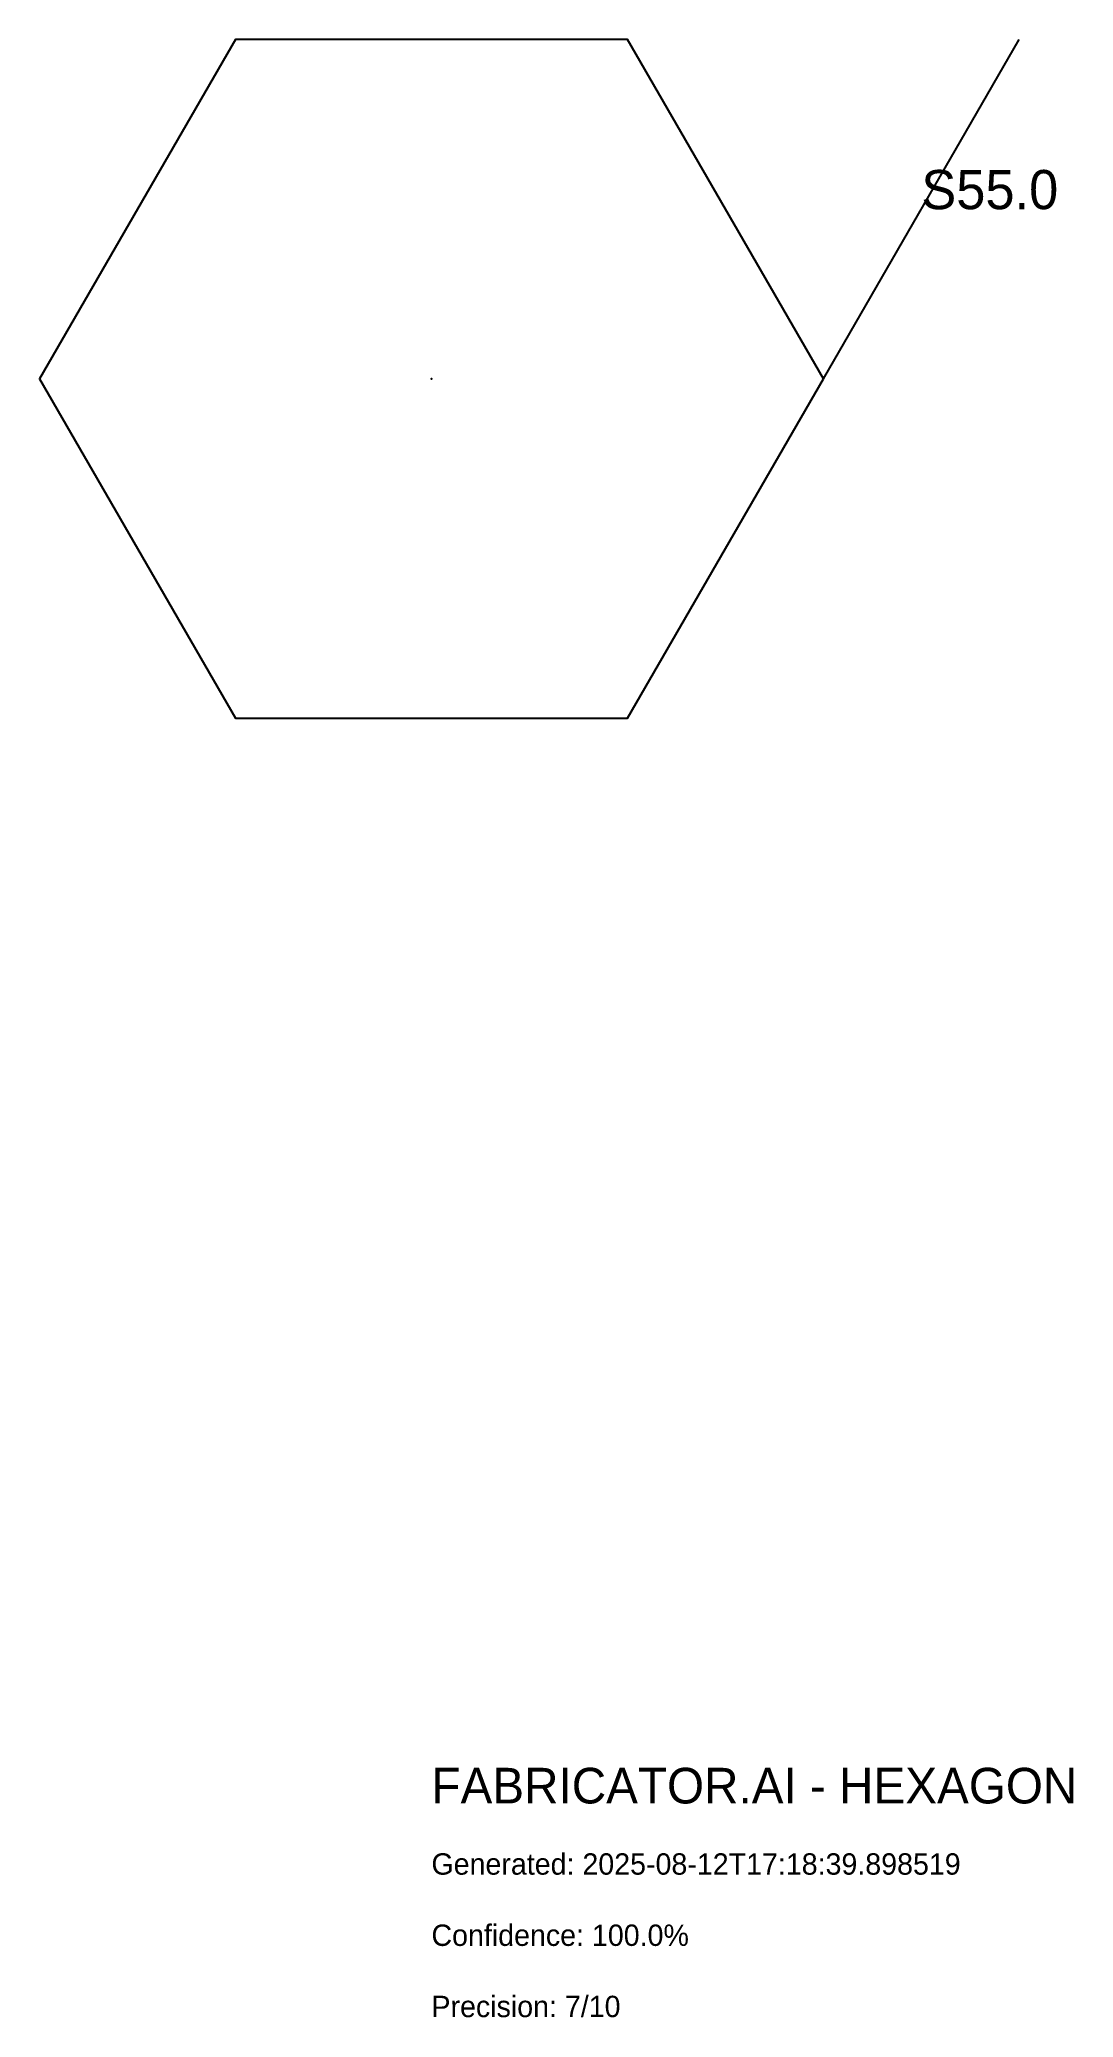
# Model space of a CAD drawing. Header units: metres. Extents: x -55 to 90, y -230 to 48.
import ezdxf

# ---------------------------------------------------------------- set-up
doc = ezdxf.new("R2010")
doc.units = ezdxf.units.M
doc.layers.add('FABRICATOR_AI', color=1, linetype='Continuous')

msp = doc.modelspace()

# ---------------------------------------------------------------- linework, layer by layer
at = {"layer": 'FABRICATOR_AI', "color": 1}
msp.add_line((55, 0), (82.5, 47.63), dxfattribs=at)
msp.add_lwpolyline([(55, 0), (27.5, 47.63), (-27.5, 47.63), (-55, 0), (-27.5, -47.63), (27.5, -47.63), (55, 0)], close=True, dxfattribs=at)
msp.add_point((0, 0), dxfattribs=at)

# ---------------------------------------------------------------- texts
for s, height, p in [('S55.0', 5.5, (68.75, 23.82)), ('FABRICATOR.AI - HEXAGON', 5, (0, -200)), ('Generated: 2025-08-12T17:18:39.898519', 3, (0, -210)), ('Confidence: 100.0%', 3, (0, -220)), ('Precision: 7/10', 3, (0, -230))]:
    msp.add_text(s, height=height, dxfattribs=at).set_placement(p)

doc.saveas('drawing.dxf')
